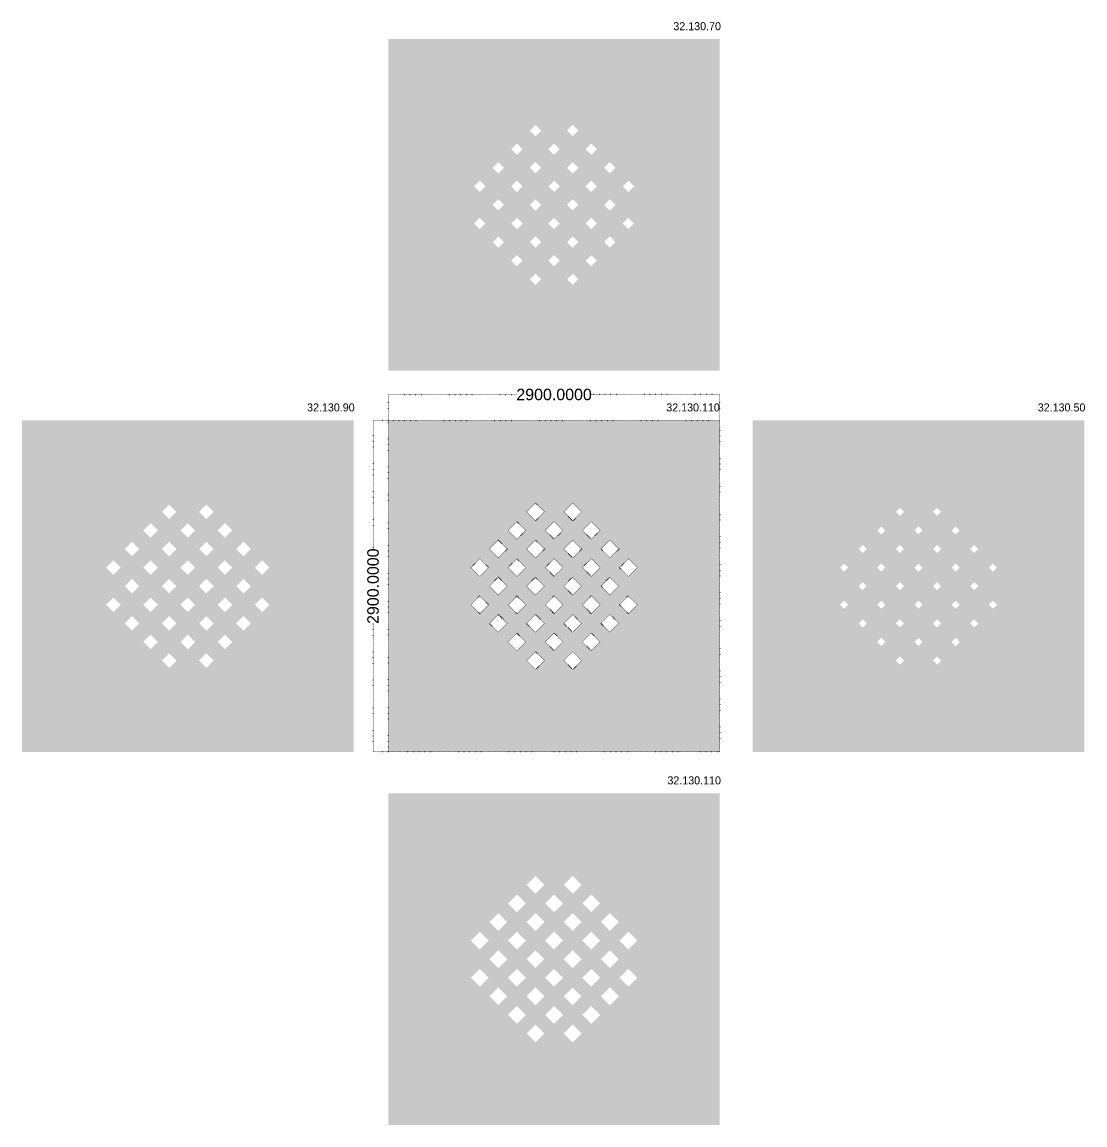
# Model space of a CAD drawing. Header units: inches. Extents: x -55000 to 163233, y -55008 to 54992.
# Drawn here: x 72667 to 81966, y -2230 to 7416 of the extents above; entities that cross this region are included whole.
import ezdxf

# ---------------------------------------------------------------- set-up
doc = ezdxf.new("R2010")
doc.units = ezdxf.units.IN
doc.header["$MEASUREMENT"] = 0
doc.linetypes.add('ACAD_ISO07W100', pattern=[3, 0, -3])
doc.layers.get('0').update_dxf_attribs({"color": 20, "linetype": 'ACAD_ISO07W100'})
doc.styles.get("Standard").update_dxf_attribs({"font": 'arial.ttf'})
doc.dimstyles.get("Standard").update_dxf_attribs({"dimtxt": 0.18, "dimasz": 0.18, "dimexe": 0.18, "dimexo": 0.0625, "dimgap": 0.09, "dimtad": 0, "dimtih": 1, "dimtoh": 1, "dimdec": 4, "dimzin": 0, "dimdsep": 46, "dimtxsty": 'Standard', "dimcen": 0.09, "dimadec": 0, "dimazin": 0, "dimtfac": 1, "dimtdec": 4, "dimtofl": 0, "dimtmove": 0, "dimatfit": 3, "dimfxl": 1, "dimtolj": 1, "dimtzin": 0, "dimarcsym": 0})

# ---------------------------------------------------------------- blocks, each defined once
blk = doc.blocks.new('*U14')
blk.add_lwpolyline([(-55, -55), (-55, 55), (55, 55), (55, -55)], close=True)
blk = doc.blocks.new('*U2')
at = {"rotation": 45}
blk.add_blockref('*U14', (-813.2, 0), dxfattribs=at)
blk = doc.blocks.new('*U3')
at = {"color": 0, "linetype": 'ByBlock', "lineweight": -2, "transparency": 16777216}
for p in [(650.5, 650.5), (975.8, 650.5), (487.9, 487.9), (813.2, 487.9), (1138.4, 487.9), (325.3, 325.3), (650.5, 325.3), (975.8, 325.3), (1301.1, 325.3), (162.6, 162.6), (487.9, 162.6), (813.2, 162.6), (1138.4, 162.6), (1463.7, 162.6), (325.3, 0), (650.5, 0), (975.8, 0), (1301.1, 0), (162.6, -162.6), (487.9, -162.6), (813.2, -162.6), (1138.4, -162.6), (1463.7, -162.6), (325.3, -325.3), (650.5, -325.3), (975.8, -325.3), (1301.1, -325.3), (487.9, -487.9), (813.2, -487.9), (1138.4, -487.9), (650.5, -650.5), (975.8, -650.5)]:
    blk.add_blockref('*U2', p, dxfattribs=at)
blk = doc.blocks.new('*D6')
at = {"color": 0, "lineweight": -2, "transparency": 16777216}
for p, q in [((75871.7, 3932.6), (75871.7, 4158.9)), ((75871.9, 4158.7), (76996.9, 4158.7)), ((78771.6, 4158.7), (77646.6, 4158.7)), ((78771.7, 3932.6), (78771.7, 4158.9))]:
    blk.add_line(p, q, dxfattribs=at)
at = {"color": 0, "transparency": 16777216}
for points in [[(75871.9, 4158.7), (75871.9, 4158.7), (75871.7, 4158.7)], [(78771.6, 4158.7), (78771.6, 4158.7), (78771.7, 4158.7)]]:
    blk.add_solid(points, dxfattribs=at)
at = {"layer": 'Defpoints', "color": 0, "transparency": 16777216}
for p in [(78771.7, 4158.7), (75871.7, 3932.5), (78771.7, 3932.5)]:
    blk.add_point(p, dxfattribs=at)
at = {"color": 0, "transparency": 16777216, "insert": (77321.7, 4158.7), "char_height": 100, "attachment_point": 5}
blk.add_mtext('\\A1;2900.0000', dxfattribs=at)
blk = doc.blocks.new('*D7')
at = {"color": 0, "lineweight": -2, "transparency": 16777216}
for p, q in [((75871.7, 3932.5), (75737.8, 3932.5)), ((75738, 3932.4), (75738, 2807.4)), ((75738, 1032.7), (75738, 2157.6)), ((75871.7, 1032.5), (75737.8, 1032.5))]:
    blk.add_line(p, q, dxfattribs=at)
at = {"color": 0, "transparency": 16777216}
for points in [[(75737.9, 3932.4), (75738, 3932.4), (75738, 3932.5)], [(75737.9, 1032.7), (75738, 1032.7), (75738, 1032.5)]]:
    blk.add_solid(points, dxfattribs=at)
at = {"layer": 'Defpoints', "color": 0, "transparency": 16777216}
for p in [(75871.7, 3932.5), (75738, 1032.5), (75871.7, 1032.5)]:
    blk.add_point(p, dxfattribs=at)
at = {"color": 0, "transparency": 16777216, "insert": (75738, 2482.5), "char_height": 100, "attachment_point": 5, "rotation": 90}
blk.add_mtext('\\A1;2900.0000', dxfattribs=at)

msp = doc.modelspace()

# ---------------------------------------------------------------- hatches: boundary and pattern name
at = {"transparency": 33554483}
h = msp.add_hatch(color=256, dxfattribs=at)
h.dxf.hatch_style = 1
h.paths.add_polyline_path([(76671.20656, 5930.06876), (76621.70908, 5979.56624), (76671.20656, 6029.06371), (76720.70403, 5979.56624)], flags=16)
h.paths.add_polyline_path([(76833.84106, 6092.70326), (76784.34358, 6142.20074), (76833.84106, 6191.69821), (76883.33853, 6142.20074)], flags=16)
h.paths.add_polyline_path([(76996.47556, 6255.33776), (76946.97808, 6304.83524), (76996.47556, 6354.33271), (77045.97303, 6304.83524)], flags=16)
h.paths.add_polyline_path([(77159.11006, 6417.97226), (77109.61258, 6467.46974), (77159.11006, 6516.96721), (77208.60753, 6467.46974)], flags=16)
h.paths.add_polyline_path([(76671.20606, 5604.80026), (76621.70858, 5654.29774), (76671.20606, 5703.79521), (76720.70353, 5654.29774)], flags=16)
h.paths.add_polyline_path([(76833.84056, 5767.43476), (76784.34308, 5816.93224), (76833.84056, 5866.42971), (76883.33803, 5816.93224)], flags=16)
h.paths.add_polyline_path([(76996.47506, 5930.06926), (76946.97758, 5979.56674), (76996.47506, 6029.06421), (77045.97253, 5979.56674)], flags=16)
h.paths.add_polyline_path([(77159.10956, 6092.70376), (77109.61208, 6142.20124), (77159.10956, 6191.69871), (77208.60703, 6142.20124)], flags=16)
h.paths.add_polyline_path([(77484.37856, 6417.97276), (77434.88108, 6467.47024), (77484.37856, 6516.96771), (77533.87603, 6467.47024)], flags=16)
h.paths.add_polyline_path([(76833.84006, 5442.16626), (76784.34258, 5491.66374), (76833.84006, 5541.16121), (76883.33753, 5491.66374)], flags=16)
h.paths.add_polyline_path([(76996.47456, 5604.80076), (76946.97708, 5654.29824), (76996.47456, 5703.79571), (77045.97203, 5654.29824)], flags=16)
h.paths.add_polyline_path([(77159.10906, 5767.43526), (77109.61158, 5816.93274), (77159.10906, 5866.43021), (77208.60653, 5816.93274)], flags=16)
h.paths.add_polyline_path([(77647.01256, 6255.33876), (77597.51508, 6304.83624), (77647.01256, 6354.33371), (77696.51003, 6304.83624)], flags=16)
h.paths.add_polyline_path([(76996.47406, 5279.53226), (76946.97658, 5329.02974), (76996.47406, 5378.52721), (77045.97153, 5329.02974)], flags=16)
h.paths.add_polyline_path([(77159.10856, 5442.16676), (77109.61108, 5491.66424), (77159.10856, 5541.16171), (77208.60603, 5491.66424)], flags=16)
h.paths.add_polyline_path([(77321.74306, 5604.80126), (77272.24558, 5654.29874), (77321.74306, 5703.79621), (77371.24053, 5654.29874)], flags=16)
h.paths.add_polyline_path([(77484.37756, 5767.43576), (77434.88008, 5816.93324), (77484.37756, 5866.43071), (77533.87503, 5816.93324)], flags=16)
h.paths.add_polyline_path([(77809.64656, 6092.70476), (77760.14908, 6142.20224), (77809.64656, 6191.69971), (77859.14403, 6142.20224)], flags=16)
h.paths.add_polyline_path([(77159.10806, 5116.89826), (77109.61058, 5166.39574), (77159.10806, 5215.89321), (77208.60553, 5166.39574)], flags=16)
h.paths.add_polyline_path([(77321.74256, 5279.53276), (77272.24508, 5329.03024), (77321.74256, 5378.52771), (77371.24003, 5329.03024)], flags=16)
h.paths.add_polyline_path([(77484.37706, 5442.16726), (77434.87958, 5491.66474), (77484.37706, 5541.16221), (77533.87453, 5491.66474)], flags=16)
h.paths.add_polyline_path([(77647.01156, 5604.80176), (77597.51408, 5654.29924), (77647.01156, 5703.79671), (77696.50903, 5654.29924)], flags=16)
h.paths.add_polyline_path([(77809.64606, 5767.43626), (77760.14858, 5816.93374), (77809.64606, 5866.43121), (77859.14353, 5816.93374)], flags=16)
h.paths.add_polyline_path([(77972.28056, 5930.07076), (77922.78308, 5979.56824), (77972.28056, 6029.06571), (78021.77803, 5979.56824)], flags=16)
h.paths.add_polyline_path([(77647.01106, 5279.53326), (77597.51358, 5329.03074), (77647.01106, 5378.52821), (77696.50853, 5329.03074)], flags=16)
h.paths.add_polyline_path([(77809.64556, 5442.16776), (77760.14808, 5491.66524), (77809.64556, 5541.16271), (77859.14303, 5491.66524)], flags=16)
h.paths.add_polyline_path([(77972.28006, 5604.80226), (77922.78258, 5654.29974), (77972.28006, 5703.79721), (78021.77753, 5654.29974)], flags=16)
h.paths.add_polyline_path([(77484.37656, 5116.89876), (77434.87908, 5166.39624), (77484.37656, 5215.89371), (77533.87403, 5166.39624)], flags=16)
h.paths.add_polyline_path([(77321.74356, 5930.06976), (77272.24608, 5979.56724), (77321.74356, 6029.06471), (77371.24103, 5979.56724)], flags=16)
h.paths.add_polyline_path([(77321.74406, 6255.33826), (77272.24658, 6304.83574), (77321.74406, 6354.33321), (77371.24153, 6304.83574)], flags=16)
h.paths.add_polyline_path([(77484.37806, 6092.70426), (77434.88058, 6142.20174), (77484.37806, 6191.69921), (77533.87553, 6142.20174)], flags=16)
h.paths.add_polyline_path([(77647.01206, 5930.07026), (77597.51458, 5979.56774), (77647.01206, 6029.06521), (77696.50953, 5979.56774)], flags=16)
h.paths.add_polyline_path([(75871.74331, 4366.93299), (75871.74331, 7266.93299), (78771.74331, 7266.93299), (78771.74331, 4366.93299)])
h = msp.add_hatch(color=256, dxfattribs=at)
h.dxf.hatch_style = 1
h.paths.add_polyline_path([(73565.26376, 2807.80258), (73628.90337, 2871.44219), (73692.54298, 2807.80258), (73628.90337, 2744.16297)], flags=16)
h.paths.add_polyline_path([(73402.62926, 2645.16808), (73466.26887, 2708.80769), (73529.90848, 2645.16808), (73466.26887, 2581.52847)], flags=16)
h.paths.add_polyline_path([(73727.89826, 2970.43708), (73791.53787, 3034.07669), (73855.17748, 2970.43708), (73791.53787, 2906.79747)], flags=16)
h.paths.add_polyline_path([(73890.53276, 3133.07158), (73954.17237, 3196.71119), (74017.81198, 3133.07158), (73954.17237, 3069.43197)], flags=16)
h.paths.add_polyline_path([(73727.89776, 2645.16858), (73791.53737, 2708.80819), (73855.17698, 2645.16858), (73791.53737, 2581.52897)], flags=16)
h.paths.add_polyline_path([(73628.90287, 2546.17369), (73692.54248, 2482.53408), (73628.90287, 2418.89447), (73565.26326, 2482.53408)], flags=16)
h.paths.add_polyline_path([(73890.53226, 2807.80308), (73954.17187, 2871.44269), (74017.81148, 2807.80308), (73954.17187, 2744.16347)], flags=16)
h.paths.add_polyline_path([(73466.26837, 2383.53919), (73529.90798, 2319.89958), (73466.26837, 2256.25997), (73402.62876, 2319.89958)], flags=16)
h.paths.add_polyline_path([(74053.16676, 2970.43758), (74116.80637, 3034.07719), (74180.44598, 2970.43758), (74116.80637, 2906.79797)], flags=16)
h.paths.add_polyline_path([(73890.53176, 2482.53458), (73954.17137, 2546.17419), (74017.81098, 2482.53458), (73954.17137, 2418.89497)], flags=16)
h.paths.add_polyline_path([(74215.80126, 3133.07208), (74279.44087, 3196.71169), (74343.08048, 3133.07208), (74279.44087, 3069.43247)], flags=16)
h.paths.add_polyline_path([(73791.53687, 2383.53969), (73855.17648, 2319.90008), (73791.53687, 2256.26047), (73727.89726, 2319.90008)], flags=16)
h.paths.add_polyline_path([(74053.16626, 2645.16908), (74116.80587, 2708.80869), (74180.44548, 2645.16908), (74116.80587, 2581.52947)], flags=16)
h.paths.add_polyline_path([(73628.90237, 2220.90519), (73692.54198, 2157.26558), (73628.90237, 2093.62597), (73565.26276, 2157.26558)], flags=16)
h.paths.add_polyline_path([(74215.80076, 2807.80358), (74279.44037, 2871.44319), (74343.07998, 2807.80358), (74279.44037, 2744.16397)], flags=16)
h.paths.add_polyline_path([(74378.43526, 2970.43808), (74442.07487, 3034.07769), (74505.71448, 2970.43808), (74442.07487, 2906.79847)], flags=16)
h.paths.add_polyline_path([(74053.16576, 2319.90058), (74116.80537, 2383.54019), (74180.44498, 2319.90058), (74116.80537, 2256.26097)], flags=16)
h.paths.add_polyline_path([(73954.17087, 2220.90569), (74017.81048, 2157.26608), (73954.17087, 2093.62647), (73890.53126, 2157.26608)], flags=16)
h.paths.add_polyline_path([(74215.80026, 2482.53508), (74279.43987, 2546.17469), (74343.07948, 2482.53508), (74279.43987, 2418.89547)], flags=16)
h.paths.add_polyline_path([(73791.53637, 2058.27119), (73855.17598, 1994.63158), (73791.53637, 1930.99197), (73727.89676, 1994.63158)], flags=16)
h.paths.add_polyline_path([(74378.43476, 2645.16958), (74442.07437, 2708.80919), (74505.71398, 2645.16958), (74442.07437, 2581.52997)], flags=16)
h.paths.add_polyline_path([(74541.06926, 2807.80408), (74604.70887, 2871.44369), (74668.34848, 2807.80408), (74604.70887, 2744.16447)], flags=16)
h.paths.add_polyline_path([(74215.79976, 2157.26658), (74279.43937, 2220.90619), (74343.07898, 2157.26658), (74279.43937, 2093.62697)], flags=16)
h.paths.add_polyline_path([(74116.80487, 2058.27169), (74180.44448, 1994.63208), (74116.80487, 1930.99247), (74053.16526, 1994.63208)], flags=16)
h.paths.add_polyline_path([(74378.43426, 2319.90108), (74442.07387, 2383.54069), (74505.71348, 2319.90108), (74442.07387, 2256.26147)], flags=16)
h.paths.add_polyline_path([(73954.17037, 1895.63719), (74017.80998, 1831.99758), (73954.17037, 1768.35797), (73890.53076, 1831.99758)], flags=16)
h.paths.add_polyline_path([(74541.06876, 2482.53558), (74604.70837, 2546.17519), (74668.34798, 2482.53558), (74604.70837, 2418.89597)], flags=16)
h.paths.add_polyline_path([(74703.70326, 2645.17008), (74767.34287, 2708.80969), (74830.98248, 2645.17008), (74767.34287, 2581.53047)], flags=16)
h.paths.add_polyline_path([(74378.43376, 1994.63258), (74442.07337, 2058.27219), (74505.71298, 1994.63258), (74442.07337, 1930.99297)], flags=16)
h.paths.add_polyline_path([(74279.43887, 1895.63769), (74343.07848, 1831.99808), (74279.43887, 1768.35847), (74215.79926, 1831.99808)], flags=16)
h.paths.add_polyline_path([(74541.06826, 2157.26708), (74604.70787, 2220.90669), (74668.34748, 2157.26708), (74604.70787, 2093.62747)], flags=16)
h.paths.add_polyline_path([(74703.70276, 2319.90158), (74767.34237, 2383.54119), (74830.98198, 2319.90158), (74767.34237, 2256.26197)], flags=16)
h.paths.add_polyline_path([(72666.80562, 1032.53483), (72666.80562, 3932.53483), (75566.80562, 3932.53483), (75566.80562, 1032.53483)])
h = msp.add_hatch(color=256)
h.dxf.hatch_style = 1
h.paths.add_polyline_path([(78781.74331, 3942.53483), (75861.74331, 3942.53483), (75861.74331, 1022.53483), (78781.74331, 1022.53483)], flags=17)
h.paths.add_polyline_path([(75861.74331, 1022.53483), (78781.74331, 1022.53483), (78781.74331, 3942.53483), (75861.74331, 3942.53483)], flags=17)
h.paths.add_polyline_path([(76833.84106, 2871.44219), (76897.48067, 2807.80258), (76833.84106, 2744.16297), (76770.20145, 2807.80258)], flags=0)
h.paths.add_polyline_path([(76932.83595, 2970.43708), (76996.47556, 3034.07669), (77060.11517, 2970.43708), (76996.47556, 2906.79747)], flags=0)
h.paths.add_polyline_path([(76671.20656, 2708.80769), (76734.84617, 2645.16808), (76671.20656, 2581.52847), (76607.56695, 2645.16808)], flags=0)
h.paths.add_polyline_path([(77095.47045, 3133.07158), (77159.11006, 3196.71119), (77222.74967, 3133.07158), (77159.11006, 3069.43197)], flags=0)
h.paths.add_polyline_path([(76996.47506, 2708.80819), (77060.11467, 2645.16858), (76996.47506, 2581.52897), (76932.83545, 2645.16858)], flags=0)
h.paths.add_polyline_path([(77095.46995, 2807.80308), (77159.10956, 2871.44269), (77222.74917, 2807.80308), (77159.10956, 2744.16347)], flags=0)
h.paths.add_polyline_path([(76833.84056, 2546.17369), (76897.48017, 2482.53408), (76833.84056, 2418.89447), (76770.20095, 2482.53408)], flags=0)
h.paths.add_polyline_path([(77258.10445, 2970.43758), (77321.74406, 3034.07719), (77385.38367, 2970.43758), (77321.74406, 2906.79797)], flags=0)
h.paths.add_polyline_path([(76671.20606, 2383.53919), (76734.84567, 2319.89958), (76671.20606, 2256.25997), (76607.56645, 2319.89958)], flags=0)
h.paths.add_polyline_path([(77420.73895, 3133.07208), (77484.37856, 3196.71169), (77548.01817, 3133.07208), (77484.37856, 3069.43247)], flags=0)
h.paths.add_polyline_path([(77159.10906, 2546.17419), (77222.74867, 2482.53458), (77159.10906, 2418.89497), (77095.46945, 2482.53458)], flags=0)
h.paths.add_polyline_path([(77258.10395, 2645.16908), (77321.74356, 2708.80869), (77385.38317, 2645.16908), (77321.74356, 2581.52947)], flags=0)
h.paths.add_polyline_path([(76996.47456, 2383.53969), (77060.11417, 2319.90008), (76996.47456, 2256.26047), (76932.83495, 2319.90008)], flags=0)
h.paths.add_polyline_path([(77420.73845, 2807.80358), (77484.37806, 2871.44319), (77548.01767, 2807.80358), (77484.37806, 2744.16397)], flags=0)
h.paths.add_polyline_path([(76833.84006, 2220.90519), (76897.47967, 2157.26558), (76833.84006, 2093.62597), (76770.20045, 2157.26558)], flags=0)
h.paths.add_polyline_path([(77583.37295, 2970.43808), (77647.01256, 3034.07769), (77710.65217, 2970.43808), (77647.01256, 2906.79847)], flags=0)
h.paths.add_polyline_path([(77321.74306, 2383.54019), (77385.38267, 2319.90058), (77321.74306, 2256.26097), (77258.10345, 2319.90058)], flags=0)
h.paths.add_polyline_path([(77420.73795, 2482.53508), (77484.37756, 2546.17469), (77548.01717, 2482.53508), (77484.37756, 2418.89547)], flags=0)
h.paths.add_polyline_path([(77159.10856, 2220.90569), (77222.74817, 2157.26608), (77159.10856, 2093.62647), (77095.46895, 2157.26608)], flags=0)
h.paths.add_polyline_path([(77583.37245, 2645.16958), (77647.01206, 2708.80919), (77710.65167, 2645.16958), (77647.01206, 2581.52997)], flags=0)
h.paths.add_polyline_path([(76996.47406, 2058.27119), (77060.11367, 1994.63158), (76996.47406, 1930.99197), (76932.83445, 1994.63158)], flags=0)
h.paths.add_polyline_path([(77746.00695, 2807.80408), (77809.64656, 2871.44369), (77873.28617, 2807.80408), (77809.64656, 2744.16447)], flags=0)
h.paths.add_polyline_path([(77484.37706, 2220.90619), (77548.01667, 2157.26658), (77484.37706, 2093.62697), (77420.73745, 2157.26658)], flags=0)
h.paths.add_polyline_path([(77583.37195, 2319.90108), (77647.01156, 2383.54069), (77710.65117, 2319.90108), (77647.01156, 2256.26147)], flags=0)
h.paths.add_polyline_path([(77321.74256, 2058.27169), (77385.38217, 1994.63208), (77321.74256, 1930.99247), (77258.10295, 1994.63208)], flags=0)
h.paths.add_polyline_path([(77746.00645, 2482.53558), (77809.64606, 2546.17519), (77873.28567, 2482.53558), (77809.64606, 2418.89597)], flags=0)
h.paths.add_polyline_path([(77159.10806, 1895.63719), (77222.74767, 1831.99758), (77159.10806, 1768.35797), (77095.46845, 1831.99758)], flags=0)
h.paths.add_polyline_path([(77908.64095, 2645.17008), (77972.28056, 2708.80969), (78035.92017, 2645.17008), (77972.28056, 2581.53047)], flags=0)
h.paths.add_polyline_path([(77647.01106, 2058.27219), (77710.65067, 1994.63258), (77647.01106, 1930.99297), (77583.37145, 1994.63258)], flags=0)
h.paths.add_polyline_path([(77746.00595, 2157.26708), (77809.64556, 2220.90669), (77873.28517, 2157.26708), (77809.64556, 2093.62747)], flags=0)
h.paths.add_polyline_path([(77484.37656, 1895.63769), (77548.01617, 1831.99808), (77484.37656, 1768.35847), (77420.73695, 1831.99808)], flags=0)
h.paths.add_polyline_path([(77908.64045, 2319.90158), (77972.28006, 2383.54119), (78035.91967, 2319.90158), (77972.28006, 2256.26197)], flags=0)
h = msp.add_hatch(color=256)
h.dxf.hatch_style = 1
h.paths.add_polyline_path([(78781.74331, 3942.53483), (75861.74331, 3942.53483), (75861.74331, 1022.53483), (78781.74331, 1022.53483)], flags=17)
h.paths.add_polyline_path([(75861.74331, 1022.53483), (78781.74331, 1022.53483), (78781.74331, 3942.53483), (75861.74331, 3942.53483)], flags=17)
h.paths.add_polyline_path([(76833.84106, 2871.44219), (76897.48067, 2807.80258), (76833.84106, 2744.16297), (76770.20145, 2807.80258)], flags=0)
h.paths.add_polyline_path([(76932.83595, 2970.43708), (76996.47556, 3034.07669), (77060.11517, 2970.43708), (76996.47556, 2906.79747)], flags=0)
h.paths.add_polyline_path([(76671.20656, 2708.80769), (76734.84617, 2645.16808), (76671.20656, 2581.52847), (76607.56695, 2645.16808)], flags=0)
h.paths.add_polyline_path([(77095.47045, 3133.07158), (77159.11006, 3196.71119), (77222.74967, 3133.07158), (77159.11006, 3069.43197)], flags=0)
h.paths.add_polyline_path([(76996.47506, 2708.80819), (77060.11467, 2645.16858), (76996.47506, 2581.52897), (76932.83545, 2645.16858)], flags=0)
h.paths.add_polyline_path([(77095.46995, 2807.80308), (77159.10956, 2871.44269), (77222.74917, 2807.80308), (77159.10956, 2744.16347)], flags=0)
h.paths.add_polyline_path([(76833.84056, 2546.17369), (76897.48017, 2482.53408), (76833.84056, 2418.89447), (76770.20095, 2482.53408)], flags=0)
h.paths.add_polyline_path([(77258.10445, 2970.43758), (77321.74406, 3034.07719), (77385.38367, 2970.43758), (77321.74406, 2906.79797)], flags=0)
h.paths.add_polyline_path([(76671.20606, 2383.53919), (76734.84567, 2319.89958), (76671.20606, 2256.25997), (76607.56645, 2319.89958)], flags=0)
h.paths.add_polyline_path([(77420.73895, 3133.07208), (77484.37856, 3196.71169), (77548.01817, 3133.07208), (77484.37856, 3069.43247)], flags=0)
h.paths.add_polyline_path([(77159.10906, 2546.17419), (77222.74867, 2482.53458), (77159.10906, 2418.89497), (77095.46945, 2482.53458)], flags=0)
h.paths.add_polyline_path([(77258.10395, 2645.16908), (77321.74356, 2708.80869), (77385.38317, 2645.16908), (77321.74356, 2581.52947)], flags=0)
h.paths.add_polyline_path([(76996.47456, 2383.53969), (77060.11417, 2319.90008), (76996.47456, 2256.26047), (76932.83495, 2319.90008)], flags=0)
h.paths.add_polyline_path([(77420.73845, 2807.80358), (77484.37806, 2871.44319), (77548.01767, 2807.80358), (77484.37806, 2744.16397)], flags=0)
h.paths.add_polyline_path([(76833.84006, 2220.90519), (76897.47967, 2157.26558), (76833.84006, 2093.62597), (76770.20045, 2157.26558)], flags=0)
h.paths.add_polyline_path([(77583.37295, 2970.43808), (77647.01256, 3034.07769), (77710.65217, 2970.43808), (77647.01256, 2906.79847)], flags=0)
h.paths.add_polyline_path([(77321.74306, 2383.54019), (77385.38267, 2319.90058), (77321.74306, 2256.26097), (77258.10345, 2319.90058)], flags=0)
h.paths.add_polyline_path([(77420.73795, 2482.53508), (77484.37756, 2546.17469), (77548.01717, 2482.53508), (77484.37756, 2418.89547)], flags=0)
h.paths.add_polyline_path([(77159.10856, 2220.90569), (77222.74817, 2157.26608), (77159.10856, 2093.62647), (77095.46895, 2157.26608)], flags=0)
h.paths.add_polyline_path([(77583.37245, 2645.16958), (77647.01206, 2708.80919), (77710.65167, 2645.16958), (77647.01206, 2581.52997)], flags=0)
h.paths.add_polyline_path([(76996.47406, 2058.27119), (77060.11367, 1994.63158), (76996.47406, 1930.99197), (76932.83445, 1994.63158)], flags=0)
h.paths.add_polyline_path([(77746.00695, 2807.80408), (77809.64656, 2871.44369), (77873.28617, 2807.80408), (77809.64656, 2744.16447)], flags=0)
h.paths.add_polyline_path([(77484.37706, 2220.90619), (77548.01667, 2157.26658), (77484.37706, 2093.62697), (77420.73745, 2157.26658)], flags=0)
h.paths.add_polyline_path([(77583.37195, 2319.90108), (77647.01156, 2383.54069), (77710.65117, 2319.90108), (77647.01156, 2256.26147)], flags=0)
h.paths.add_polyline_path([(77321.74256, 2058.27169), (77385.38217, 1994.63208), (77321.74256, 1930.99247), (77258.10295, 1994.63208)], flags=0)
h.paths.add_polyline_path([(77746.00645, 2482.53558), (77809.64606, 2546.17519), (77873.28567, 2482.53558), (77809.64606, 2418.89597)], flags=0)
h.paths.add_polyline_path([(77159.10806, 1895.63719), (77222.74767, 1831.99758), (77159.10806, 1768.35797), (77095.46845, 1831.99758)], flags=0)
h.paths.add_polyline_path([(77908.64095, 2645.17008), (77972.28056, 2708.80969), (78035.92017, 2645.17008), (77972.28056, 2581.53047)], flags=0)
h.paths.add_polyline_path([(77647.01106, 2058.27219), (77710.65067, 1994.63258), (77647.01106, 1930.99297), (77583.37145, 1994.63258)], flags=0)
h.paths.add_polyline_path([(77746.00595, 2157.26708), (77809.64556, 2220.90669), (77873.28517, 2157.26708), (77809.64556, 2093.62747)], flags=0)
h.paths.add_polyline_path([(77484.37656, 1895.63769), (77548.01617, 1831.99808), (77484.37656, 1768.35847), (77420.73695, 1831.99808)], flags=0)
h.paths.add_polyline_path([(77908.64045, 2319.90158), (77972.28006, 2383.54119), (78035.91967, 2319.90158), (77972.28006, 2256.26197)], flags=0)
h = msp.add_hatch(color=256)
h.dxf.hatch_style = 1
h.paths.add_polyline_path([(78781.74331, 3942.53483), (75861.74331, 3942.53483), (75861.74331, 1022.53483), (78781.74331, 1022.53483)], flags=17)
h.paths.add_polyline_path([(76932.83595, 2970.43708), (76996.47556, 3034.07669), (77060.11517, 2970.43708), (76996.47556, 2906.79747)], flags=0)
h.paths.add_polyline_path([(76833.84106, 2871.44219), (76897.48067, 2807.80258), (76833.84106, 2744.16297), (76770.20145, 2807.80258)], flags=0)
h.paths.add_polyline_path([(77095.47045, 3133.07158), (77159.11006, 3196.71119), (77222.74967, 3133.07158), (77159.11006, 3069.43197)], flags=0)
h.paths.add_polyline_path([(76671.20656, 2708.80769), (76734.84617, 2645.16808), (76671.20656, 2581.52847), (76607.56695, 2645.16808)], flags=0)
h.paths.add_polyline_path([(77095.46995, 2807.80308), (77159.10956, 2871.44269), (77222.74917, 2807.80308), (77159.10956, 2744.16347)], flags=0)
h.paths.add_polyline_path([(76996.47506, 2708.80819), (77060.11467, 2645.16858), (76996.47506, 2581.52897), (76932.83545, 2645.16858)], flags=0)
h.paths.add_polyline_path([(75861.74331, 3942.53483), (75861.74331, 1022.53483), (78781.74331, 1022.53483), (78781.74331, 3942.53483)], flags=17)
h.paths.add_polyline_path([(77258.10445, 2970.43758), (77321.74406, 3034.07719), (77385.38367, 2970.43758), (77321.74406, 2906.79797)], flags=0)
h.paths.add_polyline_path([(76833.84056, 2546.17369), (76897.48017, 2482.53408), (76833.84056, 2418.89447), (76770.20095, 2482.53408)], flags=0)
h.paths.add_polyline_path([(77420.73895, 3133.07208), (77484.37856, 3196.71169), (77548.01817, 3133.07208), (77484.37856, 3069.43247)], flags=0)
h.paths.add_polyline_path([(76671.20606, 2383.53919), (76734.84567, 2319.89958), (76671.20606, 2256.25997), (76607.56645, 2319.89958)], flags=0)
h.paths.add_polyline_path([(77258.10395, 2645.16908), (77321.74356, 2708.80869), (77385.38317, 2645.16908), (77321.74356, 2581.52947)], flags=0)
h.paths.add_polyline_path([(77159.10906, 2546.17419), (77222.74867, 2482.53458), (77159.10906, 2418.89497), (77095.46945, 2482.53458)], flags=0)
h.paths.add_polyline_path([(77420.73845, 2807.80358), (77484.37806, 2871.44319), (77548.01767, 2807.80358), (77484.37806, 2744.16397)], flags=0)
h.paths.add_polyline_path([(76996.47456, 2383.53969), (77060.11417, 2319.90008), (76996.47456, 2256.26047), (76932.83495, 2319.90008)], flags=0)
h.paths.add_polyline_path([(77583.37295, 2970.43808), (77647.01256, 3034.07769), (77710.65217, 2970.43808), (77647.01256, 2906.79847)], flags=0)
h.paths.add_polyline_path([(76833.84006, 2220.90519), (76897.47967, 2157.26558), (76833.84006, 2093.62597), (76770.20045, 2157.26558)], flags=0)
h.paths.add_polyline_path([(77420.73795, 2482.53508), (77484.37756, 2546.17469), (77548.01717, 2482.53508), (77484.37756, 2418.89547)], flags=0)
h.paths.add_polyline_path([(77321.74306, 2383.54019), (77385.38267, 2319.90058), (77321.74306, 2256.26097), (77258.10345, 2319.90058)], flags=0)
h.paths.add_polyline_path([(77583.37245, 2645.16958), (77647.01206, 2708.80919), (77710.65167, 2645.16958), (77647.01206, 2581.52997)], flags=0)
h.paths.add_polyline_path([(77159.10856, 2220.90569), (77222.74817, 2157.26608), (77159.10856, 2093.62647), (77095.46895, 2157.26608)], flags=0)
h.paths.add_polyline_path([(77746.00695, 2807.80408), (77809.64656, 2871.44369), (77873.28617, 2807.80408), (77809.64656, 2744.16447)], flags=0)
h.paths.add_polyline_path([(76996.47406, 2058.27119), (77060.11367, 1994.63158), (76996.47406, 1930.99197), (76932.83445, 1994.63158)], flags=0)
h.paths.add_polyline_path([(77583.37195, 2319.90108), (77647.01156, 2383.54069), (77710.65117, 2319.90108), (77647.01156, 2256.26147)], flags=0)
h.paths.add_polyline_path([(77484.37706, 2220.90619), (77548.01667, 2157.26658), (77484.37706, 2093.62697), (77420.73745, 2157.26658)], flags=0)
h.paths.add_polyline_path([(77746.00645, 2482.53558), (77809.64606, 2546.17519), (77873.28567, 2482.53558), (77809.64606, 2418.89597)], flags=0)
h.paths.add_polyline_path([(77321.74256, 2058.27169), (77385.38217, 1994.63208), (77321.74256, 1930.99247), (77258.10295, 1994.63208)], flags=0)
h.paths.add_polyline_path([(77908.64095, 2645.17008), (77972.28056, 2708.80969), (78035.92017, 2645.17008), (77972.28056, 2581.53047)], flags=0)
h.paths.add_polyline_path([(77159.10806, 1895.63719), (77222.74767, 1831.99758), (77159.10806, 1768.35797), (77095.46845, 1831.99758)], flags=0)
h.paths.add_polyline_path([(77746.00595, 2157.26708), (77809.64556, 2220.90669), (77873.28517, 2157.26708), (77809.64556, 2093.62747)], flags=0)
h.paths.add_polyline_path([(77647.01106, 2058.27219), (77710.65067, 1994.63258), (77647.01106, 1930.99297), (77583.37145, 1994.63258)], flags=0)
h.paths.add_polyline_path([(77908.64045, 2319.90158), (77972.28006, 2383.54119), (78035.91967, 2319.90158), (77972.28006, 2256.26197)], flags=0)
h.paths.add_polyline_path([(77484.37656, 1895.63769), (77548.01617, 1831.99808), (77484.37656, 1768.35847), (77420.73695, 1831.99808)], flags=0)
h = msp.add_hatch(color=256, dxfattribs=at)
h.dxf.hatch_style = 1
h.paths.add_polyline_path([(76671.20656, 2567.38634), (76593.42481, 2645.16808), (76671.20656, 2722.94983), (76748.9883, 2645.16808)], flags=16)
h.paths.add_polyline_path([(76833.84106, 2730.02084), (76756.05931, 2807.80258), (76833.84106, 2885.58433), (76911.6228, 2807.80258)], flags=16)
h.paths.add_polyline_path([(76996.47556, 2892.65534), (76918.69381, 2970.43708), (76996.47556, 3048.21883), (77074.2573, 2970.43708)], flags=16)
h.paths.add_polyline_path([(77159.11006, 3055.28984), (77081.32831, 3133.07158), (77159.11006, 3210.85333), (77236.8918, 3133.07158)], flags=16)
h.paths.add_polyline_path([(76671.20606, 2242.11784), (76593.42431, 2319.89958), (76671.20606, 2397.68133), (76748.9878, 2319.89958)], flags=16)
h.paths.add_polyline_path([(76833.84056, 2404.75234), (76756.05881, 2482.53408), (76833.84056, 2560.31583), (76911.6223, 2482.53408)], flags=16)
h.paths.add_polyline_path([(76996.47506, 2567.38684), (76918.69331, 2645.16858), (76996.47506, 2722.95033), (77074.2568, 2645.16858)], flags=16)
h.paths.add_polyline_path([(77159.10956, 2730.02134), (77081.32781, 2807.80308), (77159.10956, 2885.58483), (77236.8913, 2807.80308)], flags=16)
h.paths.add_polyline_path([(77484.37856, 3055.29034), (77406.59681, 3133.07208), (77484.37856, 3210.85383), (77562.1603, 3133.07208)], flags=16)
h.paths.add_polyline_path([(76833.84006, 2079.48384), (76756.05831, 2157.26558), (76833.84006, 2235.04733), (76911.6218, 2157.26558)], flags=16)
h.paths.add_polyline_path([(76996.47456, 2242.11834), (76918.69281, 2319.90008), (76996.47456, 2397.68183), (77074.2563, 2319.90008)], flags=16)
h.paths.add_polyline_path([(77159.10906, 2404.75284), (77081.32731, 2482.53458), (77159.10906, 2560.31633), (77236.8908, 2482.53458)], flags=16)
h.paths.add_polyline_path([(77647.01256, 2892.65634), (77569.23081, 2970.43808), (77647.01256, 3048.21983), (77724.7943, 2970.43808)], flags=16)
h.paths.add_polyline_path([(76996.47406, 1916.84984), (76918.69231, 1994.63158), (76996.47406, 2072.41333), (77074.2558, 1994.63158)], flags=16)
h.paths.add_polyline_path([(77159.10856, 2079.48434), (77081.32681, 2157.26608), (77159.10856, 2235.04783), (77236.8903, 2157.26608)], flags=16)
h.paths.add_polyline_path([(77321.74306, 2242.11884), (77243.96131, 2319.90058), (77321.74306, 2397.68233), (77399.5248, 2319.90058)], flags=16)
h.paths.add_polyline_path([(77484.37756, 2404.75334), (77406.59581, 2482.53508), (77484.37756, 2560.31683), (77562.1593, 2482.53508)], flags=16)
h.paths.add_polyline_path([(77809.64656, 2730.02234), (77731.86481, 2807.80408), (77809.64656, 2885.58583), (77887.4283, 2807.80408)], flags=16)
h.paths.add_polyline_path([(77159.10806, 1754.21584), (77081.32631, 1831.99758), (77159.10806, 1909.77933), (77236.8898, 1831.99758)], flags=16)
h.paths.add_polyline_path([(77321.74256, 1916.85034), (77243.96081, 1994.63208), (77321.74256, 2072.41383), (77399.5243, 1994.63208)], flags=16)
h.paths.add_polyline_path([(77484.37706, 2079.48484), (77406.59531, 2157.26658), (77484.37706, 2235.04833), (77562.1588, 2157.26658)], flags=16)
h.paths.add_polyline_path([(77647.01156, 2242.11934), (77569.22981, 2319.90108), (77647.01156, 2397.68283), (77724.7933, 2319.90108)], flags=16)
h.paths.add_polyline_path([(77809.64606, 2404.75384), (77731.86431, 2482.53558), (77809.64606, 2560.31733), (77887.4278, 2482.53558)], flags=16)
h.paths.add_polyline_path([(77972.28056, 2567.38834), (77894.49881, 2645.17008), (77972.28056, 2722.95183), (78050.0623, 2645.17008)], flags=16)
h.paths.add_polyline_path([(77647.01106, 1916.85084), (77569.22931, 1994.63258), (77647.01106, 2072.41433), (77724.7928, 1994.63258)], flags=16)
h.paths.add_polyline_path([(77809.64556, 2079.48534), (77731.86381, 2157.26708), (77809.64556, 2235.04883), (77887.4273, 2157.26708)], flags=16)
h.paths.add_polyline_path([(77972.28006, 2242.11984), (77894.49831, 2319.90158), (77972.28006, 2397.68333), (78050.0618, 2319.90158)], flags=16)
h.paths.add_polyline_path([(77484.37656, 1754.21634), (77406.59481, 1831.99808), (77484.37656, 1909.77983), (77562.1583, 1831.99808)], flags=16)
h.paths.add_polyline_path([(77321.74356, 2567.38734), (77243.96181, 2645.16908), (77321.74356, 2722.95083), (77399.5253, 2645.16908)], flags=16)
h.paths.add_polyline_path([(77321.74406, 2892.65584), (77243.96231, 2970.43758), (77321.74406, 3048.21933), (77399.5258, 2970.43758)], flags=16)
h.paths.add_polyline_path([(77484.37806, 2730.02184), (77406.59631, 2807.80358), (77484.37806, 2885.58533), (77562.1598, 2807.80358)], flags=16)
h.paths.add_polyline_path([(77647.01206, 2567.38784), (77569.23031, 2645.16958), (77647.01206, 2722.95133), (77724.7938, 2645.16958)], flags=16)
h.paths.add_polyline_path([(75871.74331, 1032.53483), (75871.74331, 3932.53483), (78771.74331, 3932.53483), (78771.74331, 1032.53483)])
h = msp.add_hatch(color=256, dxfattribs=at)
h.dxf.hatch_style = 1
h.paths.add_polyline_path([(79859.4507, 2609.81275), (79824.09536, 2645.16808), (79859.4507, 2680.52342), (79894.80603, 2645.16808)], flags=16)
h.paths.add_polyline_path([(80022.0852, 2772.44725), (79986.72986, 2807.80258), (80022.0852, 2843.15792), (80057.44053, 2807.80258)], flags=16)
h.paths.add_polyline_path([(80184.7197, 2935.08175), (80149.36436, 2970.43708), (80184.7197, 3005.79242), (80220.07503, 2970.43708)], flags=16)
h.paths.add_polyline_path([(80347.3542, 3097.71625), (80311.99886, 3133.07158), (80347.3542, 3168.42692), (80382.70953, 3133.07158)], flags=16)
h.paths.add_polyline_path([(79859.4502, 2284.54425), (79824.09486, 2319.89958), (79859.4502, 2355.25492), (79894.80553, 2319.89958)], flags=16)
h.paths.add_polyline_path([(80022.0847, 2447.17875), (79986.72936, 2482.53408), (80022.0847, 2517.88942), (80057.44003, 2482.53408)], flags=16)
h.paths.add_polyline_path([(80184.7192, 2609.81325), (80149.36386, 2645.16858), (80184.7192, 2680.52392), (80220.07453, 2645.16858)], flags=16)
h.paths.add_polyline_path([(80347.3537, 2772.44775), (80311.99836, 2807.80308), (80347.3537, 2843.15842), (80382.70903, 2807.80308)], flags=16)
h.paths.add_polyline_path([(80672.6227, 3097.71675), (80637.26736, 3133.07208), (80672.6227, 3168.42742), (80707.97803, 3133.07208)], flags=16)
h.paths.add_polyline_path([(80022.0842, 2121.91025), (79986.72886, 2157.26558), (80022.0842, 2192.62092), (80057.43953, 2157.26558)], flags=16)
h.paths.add_polyline_path([(80184.7187, 2284.54475), (80149.36336, 2319.90008), (80184.7187, 2355.25542), (80220.07403, 2319.90008)], flags=16)
h.paths.add_polyline_path([(80347.3532, 2447.17925), (80311.99786, 2482.53458), (80347.3532, 2517.88992), (80382.70853, 2482.53458)], flags=16)
h.paths.add_polyline_path([(80672.6222, 2772.44825), (80637.26686, 2807.80358), (80672.6222, 2843.15892), (80707.97753, 2807.80358)], flags=16)
h.paths.add_polyline_path([(80835.2567, 2935.08275), (80799.90136, 2970.43808), (80835.2567, 3005.79342), (80870.61203, 2970.43808)], flags=16)
h.paths.add_polyline_path([(80184.7182, 1959.27625), (80149.36286, 1994.63158), (80184.7182, 2029.98692), (80220.07353, 1994.63158)], flags=16)
h.paths.add_polyline_path([(80347.3527, 2121.91075), (80311.99736, 2157.26608), (80347.3527, 2192.62142), (80382.70803, 2157.26608)], flags=16)
h.paths.add_polyline_path([(80509.9872, 2284.54525), (80474.63186, 2319.90058), (80509.9872, 2355.25592), (80545.34253, 2319.90058)], flags=16)
h.paths.add_polyline_path([(80672.6217, 2447.17975), (80637.26636, 2482.53508), (80672.6217, 2517.89042), (80707.97703, 2482.53508)], flags=16)
h.paths.add_polyline_path([(80835.2562, 2609.81425), (80799.90086, 2645.16958), (80835.2562, 2680.52492), (80870.61153, 2645.16958)], flags=16)
h.paths.add_polyline_path([(80997.8907, 2772.44875), (80962.53536, 2807.80408), (80997.8907, 2843.15942), (81033.24603, 2807.80408)], flags=16)
h.paths.add_polyline_path([(80347.3522, 1796.64225), (80311.99686, 1831.99758), (80347.3522, 1867.35292), (80382.70753, 1831.99758)], flags=16)
h.paths.add_polyline_path([(80509.9867, 1959.27675), (80474.63136, 1994.63208), (80509.9867, 2029.98742), (80545.34203, 1994.63208)], flags=16)
h.paths.add_polyline_path([(80672.6212, 2121.91125), (80637.26586, 2157.26658), (80672.6212, 2192.62192), (80707.97653, 2157.26658)], flags=16)
h.paths.add_polyline_path([(80835.2557, 2284.54575), (80799.90036, 2319.90108), (80835.2557, 2355.25642), (80870.61103, 2319.90108)], flags=16)
h.paths.add_polyline_path([(80997.8902, 2447.18025), (80962.53486, 2482.53558), (80997.8902, 2517.89092), (81033.24553, 2482.53558)], flags=16)
h.paths.add_polyline_path([(81160.5247, 2609.81475), (81125.16936, 2645.17008), (81160.5247, 2680.52542), (81195.88003, 2645.17008)], flags=16)
h.paths.add_polyline_path([(80835.2552, 1959.27725), (80799.89986, 1994.63258), (80835.2552, 2029.98792), (80870.61053, 1994.63258)], flags=16)
h.paths.add_polyline_path([(80997.8897, 2121.91175), (80962.53436, 2157.26708), (80997.8897, 2192.62242), (81033.24503, 2157.26708)], flags=16)
h.paths.add_polyline_path([(81160.5242, 2284.54625), (81125.16886, 2319.90158), (81160.5242, 2355.25692), (81195.87953, 2319.90158)], flags=16)
h.paths.add_polyline_path([(80672.6207, 1796.64275), (80637.26536, 1831.99808), (80672.6207, 1867.35342), (80707.97603, 1831.99808)], flags=16)
h.paths.add_polyline_path([(80509.9877, 2609.81375), (80474.63236, 2645.16908), (80509.9877, 2680.52442), (80545.34303, 2645.16908)], flags=16)
h.paths.add_polyline_path([(80509.9882, 2935.08225), (80474.63286, 2970.43758), (80509.9882, 3005.79292), (80545.34353, 2970.43758)], flags=16)
h.paths.add_polyline_path([(79059.98745, 1032.53483), (79059.98745, 3932.53483), (81959.98745, 3932.53483), (81959.98745, 1032.53483)])
h = msp.add_hatch(color=256, dxfattribs=at)
h.dxf.hatch_style = 1
h.paths.add_polyline_path([(76671.20656, -694.65303), (76593.42481, -616.87129), (76671.20656, -539.08954), (76748.9883, -616.87129)], flags=16)
h.paths.add_polyline_path([(76833.84106, -532.01853), (76756.05931, -454.23679), (76833.84106, -376.45504), (76911.6228, -454.23679)], flags=16)
h.paths.add_polyline_path([(76996.47556, -369.38403), (76918.69381, -291.60229), (76996.47556, -213.82054), (77074.2573, -291.60229)], flags=16)
h.paths.add_polyline_path([(77159.11006, -206.74953), (77081.32831, -128.96779), (77159.11006, -51.18604), (77236.8918, -128.96779)], flags=16)
h.paths.add_polyline_path([(76671.20606, -1019.92153), (76593.42431, -942.13979), (76671.20606, -864.35804), (76748.9878, -942.13979)], flags=16)
h.paths.add_polyline_path([(76833.84056, -857.28703), (76756.05881, -779.50529), (76833.84056, -701.72354), (76911.6223, -779.50529)], flags=16)
h.paths.add_polyline_path([(76996.47506, -694.65253), (76918.69331, -616.87079), (76996.47506, -539.08904), (77074.2568, -616.87079)], flags=16)
h.paths.add_polyline_path([(77159.10956, -532.01803), (77081.32781, -454.23629), (77159.10956, -376.45454), (77236.8913, -454.23629)], flags=16)
h.paths.add_polyline_path([(77484.37856, -206.74903), (77406.59681, -128.96729), (77484.37856, -51.18554), (77562.1603, -128.96729)], flags=16)
h.paths.add_polyline_path([(76833.84006, -1182.55553), (76756.05831, -1104.77379), (76833.84006, -1026.99204), (76911.6218, -1104.77379)], flags=16)
h.paths.add_polyline_path([(76996.47456, -1019.92103), (76918.69281, -942.13929), (76996.47456, -864.35754), (77074.2563, -942.13929)], flags=16)
h.paths.add_polyline_path([(77159.10906, -857.28653), (77081.32731, -779.50479), (77159.10906, -701.72304), (77236.8908, -779.50479)], flags=16)
h.paths.add_polyline_path([(77647.01256, -369.38303), (77569.23081, -291.60129), (77647.01256, -213.81954), (77724.7943, -291.60129)], flags=16)
h.paths.add_polyline_path([(76996.47406, -1345.18953), (76918.69231, -1267.40779), (76996.47406, -1189.62604), (77074.2558, -1267.40779)], flags=16)
h.paths.add_polyline_path([(77159.10856, -1182.55503), (77081.32681, -1104.77329), (77159.10856, -1026.99154), (77236.8903, -1104.77329)], flags=16)
h.paths.add_polyline_path([(77321.74306, -1019.92053), (77243.96131, -942.13879), (77321.74306, -864.35704), (77399.5248, -942.13879)], flags=16)
h.paths.add_polyline_path([(77484.37756, -857.28603), (77406.59581, -779.50429), (77484.37756, -701.72254), (77562.1593, -779.50429)], flags=16)
h.paths.add_polyline_path([(77809.64656, -532.01703), (77731.86481, -454.23529), (77809.64656, -376.45354), (77887.4283, -454.23529)], flags=16)
h.paths.add_polyline_path([(77159.10806, -1507.82353), (77081.32631, -1430.04179), (77159.10806, -1352.26004), (77236.8898, -1430.04179)], flags=16)
h.paths.add_polyline_path([(77321.74256, -1345.18903), (77243.96081, -1267.40729), (77321.74256, -1189.62554), (77399.5243, -1267.40729)], flags=16)
h.paths.add_polyline_path([(77484.37706, -1182.55453), (77406.59531, -1104.77279), (77484.37706, -1026.99104), (77562.1588, -1104.77279)], flags=16)
h.paths.add_polyline_path([(77647.01156, -1019.92003), (77569.22981, -942.13829), (77647.01156, -864.35654), (77724.7933, -942.13829)], flags=16)
h.paths.add_polyline_path([(77809.64606, -857.28553), (77731.86431, -779.50379), (77809.64606, -701.72204), (77887.4278, -779.50379)], flags=16)
h.paths.add_polyline_path([(77972.28056, -694.65103), (77894.49881, -616.86929), (77972.28056, -539.08754), (78050.0623, -616.86929)], flags=16)
h.paths.add_polyline_path([(77647.01106, -1345.18853), (77569.22931, -1267.40679), (77647.01106, -1189.62504), (77724.7928, -1267.40679)], flags=16)
h.paths.add_polyline_path([(77809.64556, -1182.55403), (77731.86381, -1104.77229), (77809.64556, -1026.99054), (77887.4273, -1104.77229)], flags=16)
h.paths.add_polyline_path([(77972.28006, -1019.91953), (77894.49831, -942.13779), (77972.28006, -864.35604), (78050.0618, -942.13779)], flags=16)
h.paths.add_polyline_path([(77484.37656, -1507.82303), (77406.59481, -1430.04129), (77484.37656, -1352.25954), (77562.1583, -1430.04129)], flags=16)
h.paths.add_polyline_path([(77321.74356, -694.65203), (77243.96181, -616.87029), (77321.74356, -539.08854), (77399.5253, -616.87029)], flags=16)
h.paths.add_polyline_path([(77321.74406, -369.38353), (77243.96231, -291.60179), (77321.74406, -213.82004), (77399.5258, -291.60179)], flags=16)
h.paths.add_polyline_path([(77484.37806, -532.01753), (77406.59631, -454.23579), (77484.37806, -376.45404), (77562.1598, -454.23579)], flags=16)
h.paths.add_polyline_path([(77647.01206, -694.65153), (77569.23031, -616.86979), (77647.01206, -539.08804), (77724.7938, -616.86979)], flags=16)
h.paths.add_polyline_path([(75871.74331, -2229.50454), (75871.74331, 670.49546), (78771.74331, 670.49546), (78771.74331, -2229.50454)])

# ---------------------------------------------------------------- linework, layer by layer
msp.add_lwpolyline([(75871.74331, 1032.53483), (75871.74331, 3932.53483), (78771.74331, 3932.53483), (78771.74331, 1032.53483)], close=True)

# ---------------------------------------------------------------- block references
msp.add_blockref('*U3', (77321.74331, 2482.53483))

# ---------------------------------------------------------------- texts
at = {"char_height": 70, "attachment_point": 3}
for s, insert in [('{\\fCastellar|b0|i0|c0|p18;32.130.70}', (78781.74331, 7415.444)), ('{\\fCastellar|b0|i0|c0|p18;32.130.90}', (75576.80562, 4081.04585)), ('{\\fCastellar|b0|i0|c0|p18;32.130.110}', (78771.74331, 4081.04585)), ('{\\fCastellar|b0|i0|c0|p18;32.130.50}', (81969.98745, 4081.04585)), ('{\\fCastellar|b0|i0|c0|p18;32.130.110}', (78781.74331, 819.00648))]:
    msp.add_mtext_dynamic_manual_height_columns(s, width=243.9962625, gutter_width=1, heights=[0], dxfattribs=dict(at, insert=insert))

# ---------------------------------------------------------------- dimensions: what is measured, and where the dimension line sits
dim = msp.add_linear_dim(base=(78771.74331, 4158.70363), p1=(75871.74331, 3932.53483), p2=(78771.74331, 3932.53483), dimstyle='Standard', override={"dimtxt": 100, "dimtih": 0})
dim.commit()
dim.dimension.update_dxf_attribs({"geometry": '*D6', "text_midpoint": (77321.74331, 4158.70363)})
dim = msp.add_linear_dim(base=(75737.95992, 1032.53483), p1=(75871.74331, 3932.53483), p2=(75871.74331, 1032.53483), angle=90, dimstyle='Standard', override={"dimtxt": 100, "dimtih": 0})
dim.commit()
dim.dimension.update_dxf_attribs({"geometry": '*D7', "text_midpoint": (75737.95992, 2482.53483)})

doc.saveas('drawing.dxf')
